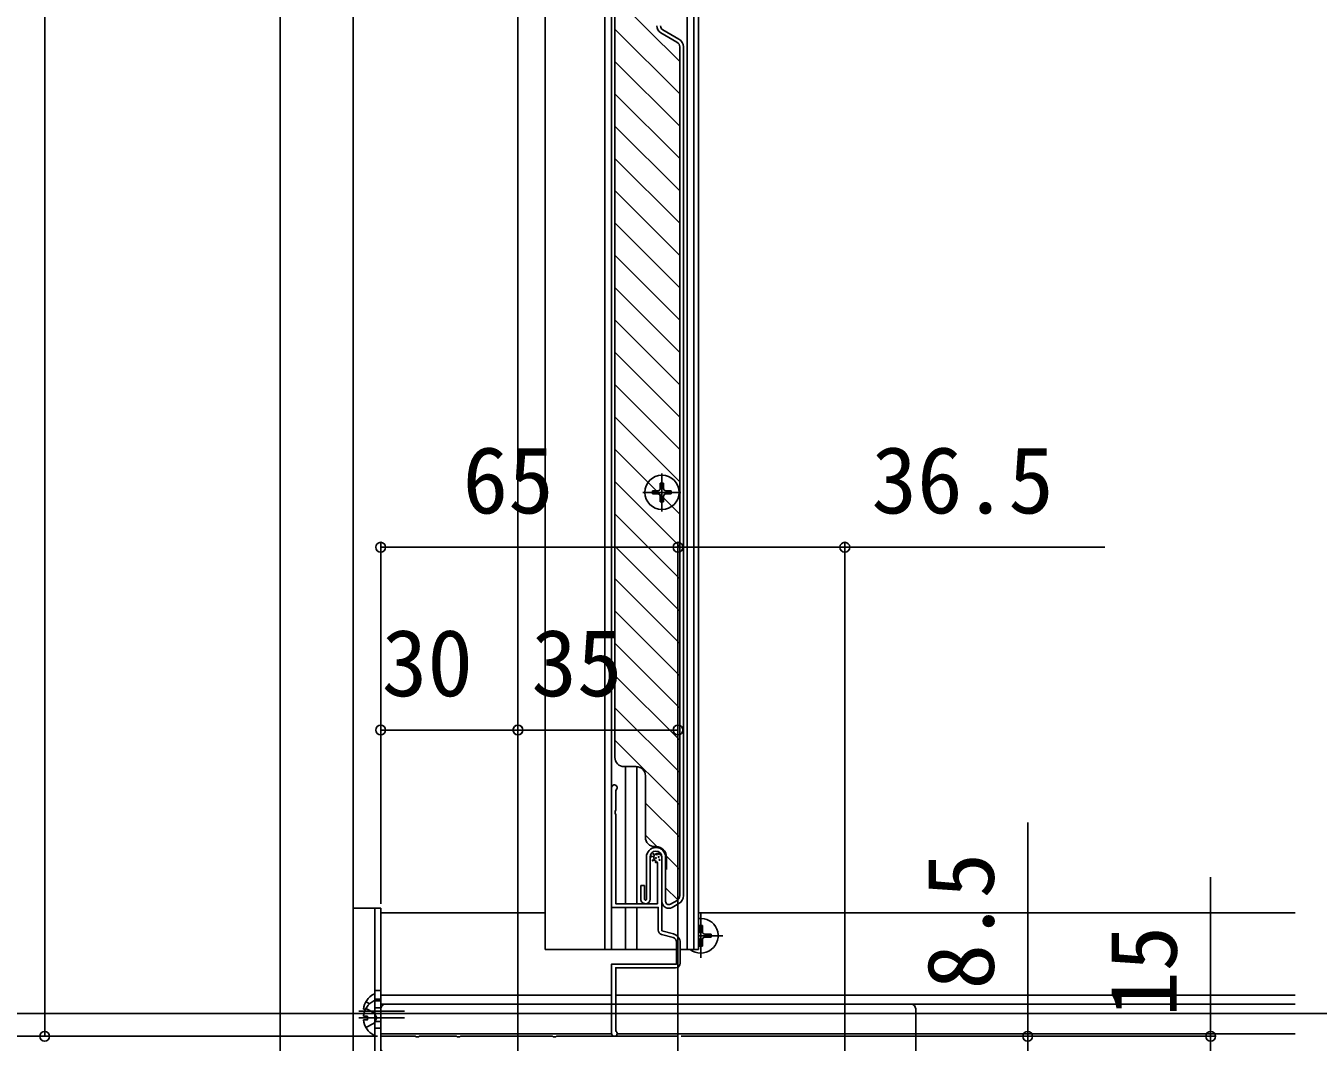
# Model space of a CAD drawing. Units: millimetres, scale not verified. Extents: x -875 to 875, y -1307 to 1300.
# Drawn here: x -715.1 to -432.5, y 353.3 to 575.7 of the extents above; entities that cross this region are included whole.
import ezdxf
from ezdxf.enums import TextEntityAlignment as Align

# ---------------------------------------------------------------- set-up
doc = ezdxf.new("R2010")
doc.units = ezdxf.units.MM
doc.header["$LTSCALE"] = 8
for name, color, linetype in [('0-3_YKK_11', 7, 'Continuous'), ('0-4_YKK_12', 2, 'Continuous'), ('0-5_YKK_13', 4, 'Continuous'), ('0-6_YKK_D', 6, 'Continuous')]:
    doc.layers.add(name, color=color, linetype=linetype)
doc.styles.add('ＭＳ ゴシック', font='')
doc.styles.get('ＭＳ ゴシック').set_extended_font_data('MS Gothic')

msp = doc.modelspace()

# ---------------------------------------------------------------- linework, layer by layer
at = {"layer": '0-3_YKK_11'}
for p, q in [((-576.059, 376.859), (-573.541, 376.185)), ((-572, 370.6), (-572, 375.065))]:
    msp.add_line(p, q, dxfattribs=at)
for points in [[(-587, 409), (-587, 382.8), (-576.8, 382.8), (-576.8, 377.825)], [(-577.2, 392.851), (-577, 392.569), (-577, 383.6), (-586.1, 383.6), (-586.1, 403.142), (-586.22, 403.325), (-586.22, 403.875), (-586.1, 404.058), (-586.1, 408.329), (-586, 408.553)], [(-573.482, 376.997), (-576, 377.672), (-576, 393.7)], [(-572.8, 375.219), (-572.8, 370.4), (-587, 370.4), (-587, 355.2)], [(-586, 355.647), (-586.1, 355.871), (-586.1, 369.6), (-573, 369.6)], [(-572.5, 350.3), (-572.5, 354.6), (-599.042, 354.6), (-599.225, 354.48), (-599.775, 354.48), (-599.958, 354.6), (-620.042, 354.6), (-620.225, 354.48), (-620.775, 354.48), (-620.958, 354.6), (-629.042, 354.6), (-629.225, 354.48), (-629.775, 354.48), (-629.958, 354.6), (-637.5, 354.6), (-637.5, 351.6), (-637.2, 351.3)]]:
    msp.add_lwpolyline(points, dxfattribs=at)
for centre, radius, start, end in [((-586.4, 409), 0.6, 311.81058, 180.00002), ((-576.9, 393.7), 0.9, 0.00001, 250.52873), ((-575.8, 377.825), 1, 180.00003, 255.00004), ((-573.8, 375.219), 1, 359.99999, 75), ((-574, 375.065), 2, 359.99997, 74.99997), ((-573, 370.6), 1, 269.99995, 359.99993), ((-586.4, 355.2), 0.6, 179.99998, 48.18942)]:
    msp.add_arc(centre, radius, start, end, dxfattribs=at)
at = {"layer": '0-4_YKK_12'}
for p, q in [((-607.5, 952.6), (-607.5, -73.4)), ((-588.5, 872.6), (-588.5, 373.6)), ((-587, 872.6), (-587, 373.6)), ((-570.5, 872.6), (-570.5, 373.6)), ((-569, 872.6), (-569, 373.6)), ((-568, 872.6), (-568, 373.6)), ((-601.5, 806.6), (-601.5, 373.6)), ((-576, 469.45), (-576, 477.75)), ((-580.15, 473.6), (-571.85, 473.6)), ((-584, 413.596), (-584, 383.6)), ((-581.5, 413.596), (-581.5, 383.6)), ((-637.5, 381.6), (-637.5, 239.541)), ((-637.5, 381.6), (-601.5, 381.6)), ((-584, 382.8), (-584, 373.6)), ((-581.5, 382.8), (-581.5, 373.6)), ((-568, 381.6), (-437.5, 381.6)), ((-607.5, 380.85), (-607.5, 372.35)), ((-601.5, 373.6), (-572.8, 373.6)), ((-572, 373.6), (-568, 373.6)), ((-637.5, 363.6), (-587, 363.6)), ((-586.1, 363.6), (-437.5, 363.6)), ((814.721, 359.6), (-849.199, 359.6)), ((-642.3, 360.1), (-632.3, 360.1)), ((-637.5, 361.648), (-587, 361.648)), ((-586.1, 361.648), (-437.5, 361.648)), ((-642.3, 358.6), (-632.3, 358.6)), ((-637.5, 355.1), (-586.992, 355.1)), ((-585.808, 355.1), (-437.5, 355.1))]:
    msp.add_line(p, q, dxfattribs=at)
at = {"layer": '0-5_YKK_13'}
for p, q in [((-586.313, 718.096), (-586.3, 415.596)), ((-643.5, 623.601), (-643.5, 225.201)), ((-659.5, 605.601), (-659.5, 210.601)), ((-572.103, 567.845), (-586.303, 582.045)), ((-572.103, 560.774), (-586.303, 574.974)), ((-576.203, 574.122), (-572.703, 572.101)), ((-575.803, 574.814), (-572.303, 572.794)), ((-572.103, 571.062), (-572.1, 385.371)), ((-571.3, 385.371), (-571.303, 571.062)), ((-572.103, 553.703), (-586.303, 567.903)), ((-572.103, 546.632), (-586.303, 560.832)), ((-572.102, 539.561), (-586.303, 553.76)), ((-572.102, 532.49), (-586.303, 546.689)), ((-572.102, 525.419), (-586.302, 539.618)), ((-572.102, 518.348), (-586.302, 532.547)), ((-572.102, 511.276), (-586.302, 525.476)), ((-572.102, 504.205), (-586.302, 518.405)), ((-572.102, 497.134), (-586.302, 511.334)), ((-572.102, 490.063), (-586.302, 504.263)), ((-572.101, 482.992), (-586.302, 497.192)), ((-572.101, 475.921), (-586.302, 490.121)), ((-572.101, 468.85), (-586.301, 483.05)), ((-572.101, 461.779), (-586.301, 475.979)), ((-576.35, 475.65), (-575.65, 475.65)), ((-576.35, 475.65), (-576.35, 474.45)), ((-575.65, 475.65), (-575.65, 474.45)), ((-578.05, 473.95), (-578.05, 473.25)), ((-578.05, 473.95), (-576.85, 473.95)), ((-578.05, 473.25), (-576.85, 473.25)), ((-576.35, 472.75), (-576.35, 471.55)), ((-575.65, 472.75), (-575.65, 471.55)), ((-575.15, 473.95), (-573.95, 473.95)), ((-575.15, 473.25), (-573.95, 473.25)), ((-573.95, 473.95), (-573.95, 473.25)), ((-576.35, 471.55), (-575.65, 471.55)), ((-572.101, 454.708), (-586.301, 468.908)), ((-572.101, 447.637), (-586.301, 461.837)), ((-572.101, 440.566), (-586.301, 454.766)), ((-572.101, 433.495), (-586.301, 447.694)), ((-572.101, 426.424), (-586.301, 440.623)), ((-572.1, 419.353), (-586.301, 433.552)), ((-572.1, 412.281), (-586.301, 426.481)), ((-572.1, 405.21), (-586.3, 419.41)), ((-584.3, 413.596), (-581.6, 413.596)), ((-579.6, 398.096), (-579.6, 411.596)), ((-572.1, 398.139), (-579.6, 405.639)), ((-577.121, 396.089), (-579.6, 398.568)), ((-577.3, 396.096), (-577.6, 396.096)), ((-579.4, 384.596), (-579.4, 393.796)), ((-578.6, 384.596), (-578.6, 393.796)), ((-576, 384.101), (-576, 393.796)), ((-575.2, 393.796), (-575.2, 384.101)), ((-572.1, 391.068), (-575.007, 393.975)), ((-575, 393.796), (-575, 391.096)), ((-579.8, 387.596), (-580.6, 387.596)), ((-580.6, 384.596), (-580.6, 387.596)), ((-579.8, 384.596), (-579.8, 387.596)), ((-572.543, 384.44), (-575.2, 387.097)), ((-638.8, 382.6), (-638.8, 199.464)), ((-574.15, 383.495), (-572.7, 384.332)), ((-572.3, 383.639), (-573.75, 382.802)), ((-567.85, 377.45), (-567.85, 378.85)), ((-567.85, 378.85), (-567.15, 378.85)), ((-567.5, 371.8), (-567.5, 381.4)), ((-567.15, 377.45), (-567.15, 378.85)), ((-568, 376.6), (-562.7, 376.6)), ((-566.65, 376.95), (-565.25, 376.95)), ((-566.65, 376.25), (-565.25, 376.25)), ((-565.25, 376.25), (-565.25, 376.95)), ((-567.85, 374.35), (-567.85, 375.75)), ((-567.85, 374.35), (-567.15, 374.35)), ((-567.15, 374.35), (-567.15, 375.75)), ((-640.766, 362.15), (-639.909, 361.723)), ((-638.8, 364.6), (-637.5, 364.6)), ((-638.8, 363.696), (-638.8, 356.504)), ((-637.5, 362.693), (-638.8, 362.693)), ((-637.5, 362.35), (-638.8, 362.35)), ((-638.8, 362.196), (-638.8, 355.004)), ((-641.278, 360.525), (-640.833, 360.525)), ((-641.278, 359.675), (-641.16, 359.675)), ((-641.278, 359.025), (-640.4, 359.025)), ((-640.766, 360.65), (-638.951, 359.745)), ((-638.342, 358.6), (-638.951, 359.745)), ((-637.5, 360.85), (-638.8, 360.85)), ((-637.5, 360.6), (-637.5, 189.6)), ((-521.5, 361.6), (-636.5, 361.6)), ((-640.766, 356.55), (-638.951, 357.455)), ((-638.342, 358.6), (-638.951, 357.455)), ((-637.5, 358.6), (-638.8, 358.6)), ((-637.5, 357.85), (-638.8, 357.85)), ((-637.5, 356.35), (-638.8, 356.35))]:
    msp.add_line(p, q, dxfattribs=at)
for points in [[(-643.5, 382.6), (-637.5, 382.6), (-637.5, 239.541)], [(-641.278, 358.175), (-640.4, 358.175), (-640.4, 359.025)], [(-520.5, 273.6), (-520.5, 309.6), (-520.5, 360.6)], [(-572.5, 346.1), (-572.5, 355.1), (-437.5, 355.1)]]:
    msp.add_lwpolyline(points, dxfattribs=at)
for centre, radius in [((-576, 473.6), 3.75), ((-578.234, 393.941), 0.1), ((-578.011, 393.087), 0.1), ((-577.811, 394.472), 0.1), ((-577.312, 393.597), 0.1), ((-577.102, 394.372), 0.1), ((-576.712, 393.82), 0.1), ((-576.612, 394.472), 0.1), ((-576.512, 393.187), 0.1), ((-577.304, 392.688), 0.1)]:
    msp.add_circle(centre, radius, dxfattribs=at)
for centre, radius, start, end in [((-575.303, 575.68), 1.8, 180.00096, 240.00096), ((-575.303, 575.68), 1, 180.00096, 240.00096), ((-573.303, 571.062), 1.2, 0.00096, 60.00096), ((-573.303, 571.062), 2, 0.00096, 60.00096), ((-576.85, 474.45), 0.5, 270, 0), ((-576.85, 472.75), 0.5, 0, 90), ((-575.15, 474.45), 0.5, 180, 270), ((-575.15, 472.75), 0.5, 90, 180), ((-584.3, 415.596), 2, 180.00096, 270.00096), ((-581.6, 411.596), 2, 0.00096, 90.00096), ((-577.6, 398.096), 2, 180.00096, 270.00096), ((-577.3, 393.796), 2.1, 90.00096, 180.00096), ((-577.3, 393.796), 2.3, 0.00096, 90.00096), ((-577.3, 393.796), 2.1, 0.00096, 90.00096), ((-577.3, 393.796), 1.3, 90.00096, 180.00096), ((-577.3, 393.796), 1.3, 0.00096, 90.00096), ((-579.6, 384.596), 1, 180.00096, 270.00096), ((-579.6, 384.596), 0.2, 180.00096, 270.00096), ((-579.6, 384.596), 0.2, 270.00096, 0.00096), ((-579.6, 384.596), 1, 270.00096, 0.00096), ((-573.3, 385.371), 1.2, 300.00096, 0.00096), ((-573.3, 385.371), 2, 300.00096, 0.00096), ((-574.5, 384.101), 1.5, 180.00096, 300.00096), ((-574.5, 384.101), 0.7, 180.00096, 300.00096), ((-567.5, 376.6), 3.8, 232.13635, 97.56034), ((-568.35, 377.45), 0.5, 314.43226, 0), ((-568.35, 375.75), 0.5, 0, 45.56774), ((-566.65, 377.45), 0.5, 180, 270), ((-566.65, 375.75), 0.5, 90, 180), ((-637.1, 360.1), 4.2, 117.28096, 174.19227), ((-637.1, 358.6), 4.2, 117.28096, 174.19227), ((-638.954, 363.696), 0.154, 0, 117.28096), ((-638.954, 362.196), 0.154, 0, 117.28096), ((-637.1, 360.1), 4.2, 185.80773, 190.28656), ((-636.5, 360.6), 1, 90, 180), ((-521.5, 360.6), 1, 0, 90), ((-637.1, 358.6), 4.2, 185.80773, 242.71904), ((-638.954, 355.004), 0.154, 242.71904, 0)]:
    msp.add_arc(centre, radius, start, end, dxfattribs=at)
at = {"layer": '0-6_YKK_D'}
for p, q in [((-711, 354.6), (-711, 817.6)), ((-637.5, 383.6), (-637.5, 462.6)), ((-637.5, 461.6), (-572.5, 461.6)), ((-572.5, 355.3), (-572.5, 462.6)), ((-572.5, 355.3), (-572.5, 462.6)), ((-536, 346.1), (-536, 462.6)), ((-637.5, 383.6), (-637.5, 422.6)), ((-637.5, 421.6), (-607.5, 421.6)), ((-607.5, 421.6), (-572.5, 421.6)), ((-572.5, 355.3), (-572.5, 422.6)), ((-638.2, 354.6), (-752, 354.6)), ((-638.2, 354.6), (-752, 354.6)), ((-638.2, 354.6), (-712, 354.6)), ((-571.8, 354.6), (-495, 354.6)), ((-571.8, 354.6), (-455, 354.6))]:
    msp.add_line(p, q, dxfattribs=at)
for points in [[(-572.5, 461.6), (-536, 461.6), (-479.109, 461.6)], [(-496, 346.1), (-496, 354.6), (-496, 401.359)], [(-456, 339.6), (-456, 354.6), (-456, 389.445)]]:
    msp.add_lwpolyline(points, dxfattribs=at)
for centre, radius in [((-637.5, 461.6), 1.075), ((-572.5, 461.6), 1.075), ((-572.5, 461.6), 1.075), ((-536, 461.6), 1.075), ((-637.5, 421.6), 1.062), ((-607.5, 421.6), 1.075), ((-607.5, 421.6), 1.062), ((-572.5, 421.6), 1.075), ((-711, 354.6), 1.075), ((-496, 354.6), 1.075), ((-456, 354.6), 1.075)]:
    msp.add_circle(centre, radius, dxfattribs=at)

# ---------------------------------------------------------------- texts
at = {"layer": '0-6_YKK_D', "style": 'ＭＳ ゴシック'}
for s, p in [('65', (-619.602, 464.6)), ('36.5', (-530.177, 464.6)), ('30', (-637.273, 424.6)), ('35', (-604.545, 424.6))]:
    msp.add_text(s, height=14.66, dxfattribs=at).set_placement(p, align=Align.BOTTOM_LEFT)
for s, p in [('8.5', (-499, 364.836)), ('15', (-459, 358.832))]:
    msp.add_text(s, height=14.66, rotation=90, dxfattribs=at).set_placement(p, align=Align.BOTTOM_LEFT)

doc.saveas('drawing.dxf')
